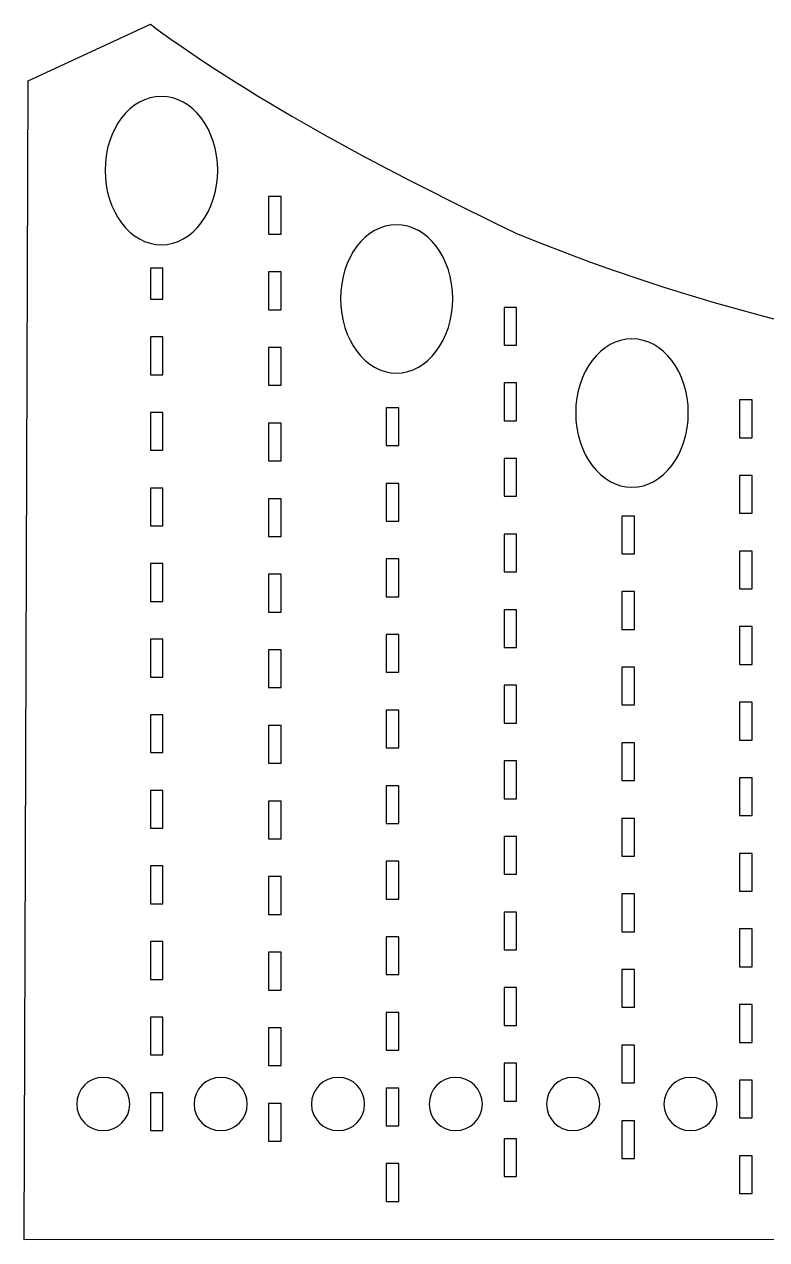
# Model space of a CAD drawing. Header units: centimetres. Extents: x -6.9 to 6.9, y -1.3 to 1.3.
# Drawn here: x -6.927 to -5.368, y -1.278 to 1.275 of the extents above; entities that cross this region are included whole.
import ezdxf

# ---------------------------------------------------------------- set-up
doc = ezdxf.new("R2010")
doc.units = ezdxf.units.CM
doc.header["$MEASUREMENT"] = 0
doc.layers.add('Layer 1', color=7, linetype='Continuous')

msp = doc.modelspace()

# ---------------------------------------------------------------- linework, layer by layer
at = {"layer": 'Layer 1', "color": 222, "lineweight": 25}
for points, knots in [([(6.92606, -0.55828), (6.40813, -0.54677), (5.9494, -0.44366), (5.62497, -0.34466), (5.62497, -0.34466), (5.30054, -0.24566), (5.14413, -0.19359), (4.97547, -0.1368), (4.97547, -0.1368), (4.80681, -0.08001), (4.65236, -0.02698), (4.41791, 0.05175), (4.41791, 0.05175), (4.18346, 0.13048), (3.85954, 0.23327), (3.56504, 0.31072), (3.56504, 0.31072), (3.27054, 0.38816), (3.02466, 0.44483), (2.84688, 0.47876), (2.84688, 0.47876), (2.6691, 0.51269), (2.59211, 0.52663), (2.32279, 0.57076), (2.32279, 0.57076), (2.05347, 0.61489), (1.57286, 0.66676), (1.02916, 0.68857), (1.02916, 0.68857), (0.07434, 0.78605), (-1.05031, 0.64362), (-2.1847, 0.54718), (-2.1847, 0.54718), (-2.1847, 0.54718), (-2.21116, 0.5447), (-2.21116, 0.5447), (-2.21116, 0.5447), (-3.50773, 0.43533), (-4.8151, 0.38985), (-5.893, 0.83574), (-5.893, 0.83574), (-6.15484, 0.96133), (-6.43719, 1.10859), (-6.66195, 1.27478), (-6.66195, 1.27478), (-6.66195, 1.27478), (-6.91827, 1.15572), (-6.91827, 1.15572), (-6.91827, 1.15572), (-6.91827, 1.15572), (-6.92654, -1.27782), (-6.92654, -1.27782), (-6.92654, -1.27782), (-6.92654, -1.27782), (6.92708, -1.27679), (6.92708, -1.27679), (6.92708, -1.27679), (6.92708, -1.27679), (6.92606, -0.55828), (6.92606, -0.55828)], [0, 0, 0, 0, 0.0625, 0.0625, 0.0625, 0.0625, 0.125, 0.125, 0.125, 0.125, 0.1875, 0.1875, 0.1875, 0.1875, 0.25, 0.25, 0.25, 0.25, 0.3125, 0.3125, 0.3125, 0.3125, 0.375, 0.375, 0.375, 0.375, 0.4375, 0.4375, 0.4375, 0.4375, 0.5, 0.5, 0.5, 0.5, 0.5625, 0.5625, 0.5625, 0.5625, 0.625, 0.625, 0.625, 0.625, 0.6875, 0.6875, 0.6875, 0.6875, 0.75, 0.75, 0.75, 0.75, 0.8125, 0.8125, 0.8125, 0.8125, 0.875, 0.875, 0.875, 0.875, 1, 1, 1, 1]), ([(-6.52056, 0.96803), (-6.52056, 0.88192), (-6.57356, 0.81176), (-6.6388, 0.81176), (-6.6388, 0.81176), (-6.70403, 0.81176), (-6.75704, 0.88192), (-6.75704, 0.96803), (-6.75704, 0.96803), (-6.75704, 1.05414), (-6.70404, 1.12347), (-6.6388, 1.12347), (-6.6388, 1.12347), (-6.57357, 1.12347), (-6.52056, 1.05414), (-6.52056, 0.96803)], [0, 0, 0, 0, 0.2, 0.2, 0.2, 0.2, 0.4, 0.4, 0.4, 0.4, 0.6, 0.6, 0.6, 0.6, 1, 1, 1, 1]), ([(-6.38744, 0.91346), (-6.38744, 0.91346), (-6.38744, 0.83408), (-6.38744, 0.83408), (-6.38744, 0.83408), (-6.38744, 0.83408), (-6.4139, 0.83408), (-6.4139, 0.83408), (-6.4139, 0.83408), (-6.4139, 0.83408), (-6.4139, 0.91346), (-6.4139, 0.91346), (-6.4139, 0.91346), (-6.4139, 0.91346), (-6.38744, 0.91346), (-6.38744, 0.91346)], [0, 0, 0, 0, 0.2, 0.2, 0.2, 0.2, 0.4, 0.4, 0.4, 0.4, 0.6, 0.6, 0.6, 0.6, 1, 1, 1, 1]), ([(-6.02695, 0.69849), (-6.02695, 0.61238), (-6.07995, 0.54222), (-6.14519, 0.54222), (-6.14519, 0.54222), (-6.21042, 0.54222), (-6.2626, 0.61238), (-6.2626, 0.69849), (-6.2626, 0.69849), (-6.2626, 0.7846), (-6.21043, 0.85393), (-6.14519, 0.85393), (-6.14519, 0.85393), (-6.07996, 0.85393), (-6.02695, 0.7846), (-6.02695, 0.69849)], [0, 0, 0, 0, 0.2, 0.2, 0.2, 0.2, 0.4, 0.4, 0.4, 0.4, 0.6, 0.6, 0.6, 0.6, 1, 1, 1, 1]), ([(-6.63549, 0.76286), (-6.63549, 0.76286), (-6.63549, 0.69766), (-6.63549, 0.69766), (-6.63549, 0.69766), (-6.63549, 0.69766), (-6.66195, 0.69766), (-6.66195, 0.69766), (-6.66195, 0.69766), (-6.66195, 0.69766), (-6.66195, 0.76286), (-6.66195, 0.76286), (-6.66195, 0.76286), (-6.66195, 0.76286), (-6.63549, 0.76286), (-6.63549, 0.76286)], [0, 0, 0, 0, 0.2, 0.2, 0.2, 0.2, 0.4, 0.4, 0.4, 0.4, 0.6, 0.6, 0.6, 0.6, 1, 1, 1, 1]), ([(-6.38744, 0.75471), (-6.38744, 0.75471), (-6.38744, 0.67533), (-6.38744, 0.67533), (-6.38744, 0.67533), (-6.38744, 0.67533), (-6.4139, 0.67533), (-6.4139, 0.67533), (-6.4139, 0.67533), (-6.4139, 0.67533), (-6.4139, 0.75471), (-6.4139, 0.75471), (-6.4139, 0.75471), (-6.4139, 0.75471), (-6.38744, 0.75471), (-6.38744, 0.75471)], [0, 0, 0, 0, 0.2, 0.2, 0.2, 0.2, 0.4, 0.4, 0.4, 0.4, 0.6, 0.6, 0.6, 0.6, 1, 1, 1, 1]), ([(-5.893, 0.6803), (-5.893, 0.6803), (-5.893, 0.60092), (-5.893, 0.60092), (-5.893, 0.60092), (-5.893, 0.60092), (-5.91946, 0.60092), (-5.91946, 0.60092), (-5.91946, 0.60092), (-5.91946, 0.60092), (-5.91946, 0.6803), (-5.91946, 0.6803), (-5.91946, 0.6803), (-5.91946, 0.6803), (-5.893, 0.6803), (-5.893, 0.6803)], [0, 0, 0, 0, 0.2, 0.2, 0.2, 0.2, 0.4, 0.4, 0.4, 0.4, 0.6, 0.6, 0.6, 0.6, 1, 1, 1, 1]), ([(-6.63549, 0.61829), (-6.63549, 0.61829), (-6.63549, 0.53891), (-6.63549, 0.53891), (-6.63549, 0.53891), (-6.63549, 0.53891), (-6.66195, 0.53891), (-6.66195, 0.53891), (-6.66195, 0.53891), (-6.66195, 0.53891), (-6.66195, 0.61829), (-6.66195, 0.61829), (-6.66195, 0.61829), (-6.66195, 0.61829), (-6.63549, 0.61829), (-6.63549, 0.61829)], [0, 0, 0, 0, 0.2, 0.2, 0.2, 0.2, 0.4, 0.4, 0.4, 0.4, 0.6, 0.6, 0.6, 0.6, 1, 1, 1, 1]), ([(-5.53251, 0.45871), (-5.53251, 0.3726), (-5.58551, 0.30244), (-5.65075, 0.30244), (-5.65075, 0.30244), (-5.71598, 0.30244), (-5.76899, 0.3726), (-5.76899, 0.45871), (-5.76899, 0.45871), (-5.76899, 0.54482), (-5.71599, 0.61415), (-5.65075, 0.61415), (-5.65075, 0.61415), (-5.58552, 0.61415), (-5.53251, 0.54482), (-5.53251, 0.45871)], [0, 0, 0, 0, 0.2, 0.2, 0.2, 0.2, 0.4, 0.4, 0.4, 0.4, 0.6, 0.6, 0.6, 0.6, 1, 1, 1, 1]), ([(-6.38744, 0.59596), (-6.38744, 0.59596), (-6.38744, 0.51658), (-6.38744, 0.51658), (-6.38744, 0.51658), (-6.38744, 0.51658), (-6.4139, 0.51658), (-6.4139, 0.51658), (-6.4139, 0.51658), (-6.4139, 0.51658), (-6.4139, 0.59596), (-6.4139, 0.59596), (-6.4139, 0.59596), (-6.4139, 0.59596), (-6.38744, 0.59596), (-6.38744, 0.59596)], [0, 0, 0, 0, 0.2, 0.2, 0.2, 0.2, 0.4, 0.4, 0.4, 0.4, 0.6, 0.6, 0.6, 0.6, 1, 1, 1, 1]), ([(-5.893, 0.52155), (-5.893, 0.52155), (-5.893, 0.44217), (-5.893, 0.44217), (-5.893, 0.44217), (-5.893, 0.44217), (-5.91946, 0.44217), (-5.91946, 0.44217), (-5.91946, 0.44217), (-5.91946, 0.44217), (-5.91946, 0.52155), (-5.91946, 0.52155), (-5.91946, 0.52155), (-5.91946, 0.52155), (-5.893, 0.52155), (-5.893, 0.52155)], [0, 0, 0, 0, 0.2, 0.2, 0.2, 0.2, 0.4, 0.4, 0.4, 0.4, 0.6, 0.6, 0.6, 0.6, 1, 1, 1, 1]), ([(-5.39856, 0.48599), (-5.39856, 0.48599), (-5.39856, 0.40661), (-5.39856, 0.40661), (-5.39856, 0.40661), (-5.39856, 0.40661), (-5.42502, 0.40661), (-5.42502, 0.40661), (-5.42502, 0.40661), (-5.42502, 0.40661), (-5.42502, 0.48599), (-5.42502, 0.48599), (-5.42502, 0.48599), (-5.42502, 0.48599), (-5.39856, 0.48599), (-5.39856, 0.48599)], [0, 0, 0, 0, 0.2, 0.2, 0.2, 0.2, 0.4, 0.4, 0.4, 0.4, 0.6, 0.6, 0.6, 0.6, 1, 1, 1, 1]), ([(-6.63549, 0.45954), (-6.63549, 0.45954), (-6.63549, 0.38016), (-6.63549, 0.38016), (-6.63549, 0.38016), (-6.63549, 0.38016), (-6.66195, 0.38016), (-6.66195, 0.38016), (-6.66195, 0.38016), (-6.66195, 0.38016), (-6.66195, 0.45954), (-6.66195, 0.45954), (-6.66195, 0.45954), (-6.66195, 0.45954), (-6.63549, 0.45954), (-6.63549, 0.45954)], [0, 0, 0, 0, 0.2, 0.2, 0.2, 0.2, 0.4, 0.4, 0.4, 0.4, 0.6, 0.6, 0.6, 0.6, 1, 1, 1, 1]), ([(-6.14022, 0.46946), (-6.14022, 0.46946), (-6.14022, 0.39008), (-6.14022, 0.39008), (-6.14022, 0.39008), (-6.14022, 0.39008), (-6.16668, 0.39008), (-6.16668, 0.39008), (-6.16668, 0.39008), (-6.16668, 0.39008), (-6.16668, 0.46946), (-6.16668, 0.46946), (-6.16668, 0.46946), (-6.16668, 0.46946), (-6.14022, 0.46946), (-6.14022, 0.46946)], [0, 0, 0, 0, 0.2, 0.2, 0.2, 0.2, 0.4, 0.4, 0.4, 0.4, 0.6, 0.6, 0.6, 0.6, 1, 1, 1, 1]), ([(-6.38744, 0.43721), (-6.38744, 0.43721), (-6.38744, 0.35783), (-6.38744, 0.35783), (-6.38744, 0.35783), (-6.38744, 0.35783), (-6.4139, 0.35783), (-6.4139, 0.35783), (-6.4139, 0.35783), (-6.4139, 0.35783), (-6.4139, 0.43721), (-6.4139, 0.43721), (-6.4139, 0.43721), (-6.4139, 0.43721), (-6.38744, 0.43721), (-6.38744, 0.43721)], [0, 0, 0, 0, 0.2, 0.2, 0.2, 0.2, 0.4, 0.4, 0.4, 0.4, 0.6, 0.6, 0.6, 0.6, 1, 1, 1, 1]), ([(-5.893, 0.3628), (-5.893, 0.3628), (-5.893, 0.28342), (-5.893, 0.28342), (-5.893, 0.28342), (-5.893, 0.28342), (-5.91946, 0.28342), (-5.91946, 0.28342), (-5.91946, 0.28342), (-5.91946, 0.28342), (-5.91946, 0.3628), (-5.91946, 0.3628), (-5.91946, 0.3628), (-5.91946, 0.3628), (-5.893, 0.3628), (-5.893, 0.3628)], [0, 0, 0, 0, 0.2, 0.2, 0.2, 0.2, 0.4, 0.4, 0.4, 0.4, 0.6, 0.6, 0.6, 0.6, 1, 1, 1, 1]), ([(-6.14022, 0.31071), (-6.14022, 0.31071), (-6.14022, 0.23133), (-6.14022, 0.23133), (-6.14022, 0.23133), (-6.14022, 0.23133), (-6.16668, 0.23133), (-6.16668, 0.23133), (-6.16668, 0.23133), (-6.16668, 0.23133), (-6.16668, 0.31071), (-6.16668, 0.31071), (-6.16668, 0.31071), (-6.16668, 0.31071), (-6.14022, 0.31071), (-6.14022, 0.31071)], [0, 0, 0, 0, 0.2, 0.2, 0.2, 0.2, 0.4, 0.4, 0.4, 0.4, 0.6, 0.6, 0.6, 0.6, 1, 1, 1, 1]), ([(-5.39856, 0.32724), (-5.39856, 0.32724), (-5.39856, 0.24786), (-5.39856, 0.24786), (-5.39856, 0.24786), (-5.39856, 0.24786), (-5.42502, 0.24786), (-5.42502, 0.24786), (-5.42502, 0.24786), (-5.42502, 0.24786), (-5.42502, 0.32724), (-5.42502, 0.32724), (-5.42502, 0.32724), (-5.42502, 0.32724), (-5.39856, 0.32724), (-5.39856, 0.32724)], [0, 0, 0, 0, 0.2, 0.2, 0.2, 0.2, 0.4, 0.4, 0.4, 0.4, 0.6, 0.6, 0.6, 0.6, 1, 1, 1, 1]), ([(-6.63549, 0.30079), (-6.63549, 0.30079), (-6.63549, 0.22141), (-6.63549, 0.22141), (-6.63549, 0.22141), (-6.63549, 0.22141), (-6.66195, 0.22141), (-6.66195, 0.22141), (-6.66195, 0.22141), (-6.66195, 0.22141), (-6.66195, 0.30079), (-6.66195, 0.30079), (-6.66195, 0.30079), (-6.66195, 0.30079), (-6.63549, 0.30079), (-6.63549, 0.30079)], [0, 0, 0, 0, 0.2, 0.2, 0.2, 0.2, 0.4, 0.4, 0.4, 0.4, 0.6, 0.6, 0.6, 0.6, 1, 1, 1, 1]), ([(-6.38744, 0.27846), (-6.38744, 0.27846), (-6.38744, 0.19908), (-6.38744, 0.19908), (-6.38744, 0.19908), (-6.38744, 0.19908), (-6.4139, 0.19908), (-6.4139, 0.19908), (-6.4139, 0.19908), (-6.4139, 0.19908), (-6.4139, 0.27846), (-6.4139, 0.27846), (-6.4139, 0.27846), (-6.4139, 0.27846), (-6.38744, 0.27846), (-6.38744, 0.27846)], [0, 0, 0, 0, 0.2, 0.2, 0.2, 0.2, 0.4, 0.4, 0.4, 0.4, 0.6, 0.6, 0.6, 0.6, 1, 1, 1, 1]), ([(-5.64578, 0.24208), (-5.64578, 0.24208), (-5.64578, 0.1627), (-5.64578, 0.1627), (-5.64578, 0.1627), (-5.64578, 0.1627), (-5.67224, 0.1627), (-5.67224, 0.1627), (-5.67224, 0.1627), (-5.67224, 0.1627), (-5.67224, 0.24208), (-5.67224, 0.24208), (-5.67224, 0.24208), (-5.67224, 0.24208), (-5.64578, 0.24208), (-5.64578, 0.24208)], [0, 0, 0, 0, 0.2, 0.2, 0.2, 0.2, 0.4, 0.4, 0.4, 0.4, 0.6, 0.6, 0.6, 0.6, 1, 1, 1, 1]), ([(-5.893, 0.20405), (-5.893, 0.20405), (-5.893, 0.12467), (-5.893, 0.12467), (-5.893, 0.12467), (-5.893, 0.12467), (-5.91946, 0.12467), (-5.91946, 0.12467), (-5.91946, 0.12467), (-5.91946, 0.12467), (-5.91946, 0.20405), (-5.91946, 0.20405), (-5.91946, 0.20405), (-5.91946, 0.20405), (-5.893, 0.20405), (-5.893, 0.20405)], [0, 0, 0, 0, 0.2, 0.2, 0.2, 0.2, 0.4, 0.4, 0.4, 0.4, 0.6, 0.6, 0.6, 0.6, 1, 1, 1, 1]), ([(-5.39856, 0.16849), (-5.39856, 0.16849), (-5.39856, 0.08911), (-5.39856, 0.08911), (-5.39856, 0.08911), (-5.39856, 0.08911), (-5.42502, 0.08911), (-5.42502, 0.08911), (-5.42502, 0.08911), (-5.42502, 0.08911), (-5.42502, 0.16849), (-5.42502, 0.16849), (-5.42502, 0.16849), (-5.42502, 0.16849), (-5.39856, 0.16849), (-5.39856, 0.16849)], [0, 0, 0, 0, 0.2, 0.2, 0.2, 0.2, 0.4, 0.4, 0.4, 0.4, 0.6, 0.6, 0.6, 0.6, 1, 1, 1, 1]), ([(-6.63549, 0.14204), (-6.63549, 0.14204), (-6.63549, 0.06266), (-6.63549, 0.06266), (-6.63549, 0.06266), (-6.63549, 0.06266), (-6.66195, 0.06266), (-6.66195, 0.06266), (-6.66195, 0.06266), (-6.66195, 0.06266), (-6.66195, 0.14204), (-6.66195, 0.14204), (-6.66195, 0.14204), (-6.66195, 0.14204), (-6.63549, 0.14204), (-6.63549, 0.14204)], [0, 0, 0, 0, 0.2, 0.2, 0.2, 0.2, 0.4, 0.4, 0.4, 0.4, 0.6, 0.6, 0.6, 0.6, 1, 1, 1, 1]), ([(-6.14022, 0.15196), (-6.14022, 0.15196), (-6.14022, 0.07258), (-6.14022, 0.07258), (-6.14022, 0.07258), (-6.14022, 0.07258), (-6.16668, 0.07258), (-6.16668, 0.07258), (-6.16668, 0.07258), (-6.16668, 0.07258), (-6.16668, 0.15196), (-6.16668, 0.15196), (-6.16668, 0.15196), (-6.16668, 0.15196), (-6.14022, 0.15196), (-6.14022, 0.15196)], [0, 0, 0, 0, 0.2, 0.2, 0.2, 0.2, 0.4, 0.4, 0.4, 0.4, 0.6, 0.6, 0.6, 0.6, 1, 1, 1, 1]), ([(-6.38744, 0.11971), (-6.38744, 0.11971), (-6.38744, 0.04033), (-6.38744, 0.04033), (-6.38744, 0.04033), (-6.38744, 0.04033), (-6.4139, 0.04033), (-6.4139, 0.04033), (-6.4139, 0.04033), (-6.4139, 0.04033), (-6.4139, 0.11971), (-6.4139, 0.11971), (-6.4139, 0.11971), (-6.4139, 0.11971), (-6.38744, 0.11971), (-6.38744, 0.11971)], [0, 0, 0, 0, 0.2, 0.2, 0.2, 0.2, 0.4, 0.4, 0.4, 0.4, 0.6, 0.6, 0.6, 0.6, 1, 1, 1, 1]), ([(-5.64578, 0.08333), (-5.64578, 0.08333), (-5.64578, 0.00395), (-5.64578, 0.00395), (-5.64578, 0.00395), (-5.64578, 0.00395), (-5.67224, 0.00395), (-5.67224, 0.00395), (-5.67224, 0.00395), (-5.67224, 0.00395), (-5.67224, 0.08333), (-5.67224, 0.08333), (-5.67224, 0.08333), (-5.67224, 0.08333), (-5.64578, 0.08333), (-5.64578, 0.08333)], [0, 0, 0, 0, 0.2, 0.2, 0.2, 0.2, 0.4, 0.4, 0.4, 0.4, 0.6, 0.6, 0.6, 0.6, 1, 1, 1, 1]), ([(-5.893, 0.0453), (-5.893, 0.0453), (-5.893, -0.03408), (-5.893, -0.03408), (-5.893, -0.03408), (-5.893, -0.03408), (-5.91946, -0.03408), (-5.91946, -0.03408), (-5.91946, -0.03408), (-5.91946, -0.03408), (-5.91946, 0.0453), (-5.91946, 0.0453), (-5.91946, 0.0453), (-5.91946, 0.0453), (-5.893, 0.0453), (-5.893, 0.0453)], [0, 0, 0, 0, 0.2, 0.2, 0.2, 0.2, 0.4, 0.4, 0.4, 0.4, 0.6, 0.6, 0.6, 0.6, 1, 1, 1, 1]), ([(-5.39856, 0.00974), (-5.39856, 0.00974), (-5.39856, -0.06964), (-5.39856, -0.06964), (-5.39856, -0.06964), (-5.39856, -0.06964), (-5.42502, -0.06964), (-5.42502, -0.06964), (-5.42502, -0.06964), (-5.42502, -0.06964), (-5.42502, 0.00974), (-5.42502, 0.00974), (-5.42502, 0.00974), (-5.42502, 0.00974), (-5.39856, 0.00974), (-5.39856, 0.00974)], [0, 0, 0, 0, 0.2, 0.2, 0.2, 0.2, 0.4, 0.4, 0.4, 0.4, 0.6, 0.6, 0.6, 0.6, 1, 1, 1, 1]), ([(-6.63549, -0.01671), (-6.63549, -0.01671), (-6.63549, -0.09609), (-6.63549, -0.09609), (-6.63549, -0.09609), (-6.63549, -0.09609), (-6.66195, -0.09609), (-6.66195, -0.09609), (-6.66195, -0.09609), (-6.66195, -0.09609), (-6.66195, -0.01671), (-6.66195, -0.01671), (-6.66195, -0.01671), (-6.66195, -0.01671), (-6.63549, -0.01671), (-6.63549, -0.01671)], [0, 0, 0, 0, 0.2, 0.2, 0.2, 0.2, 0.4, 0.4, 0.4, 0.4, 0.6, 0.6, 0.6, 0.6, 1, 1, 1, 1]), ([(-6.14022, -0.00679), (-6.14022, -0.00679), (-6.14022, -0.08617), (-6.14022, -0.08617), (-6.14022, -0.08617), (-6.14022, -0.08617), (-6.16668, -0.08617), (-6.16668, -0.08617), (-6.16668, -0.08617), (-6.16668, -0.08617), (-6.16668, -0.00679), (-6.16668, -0.00679), (-6.16668, -0.00679), (-6.16668, -0.00679), (-6.14022, -0.00679), (-6.14022, -0.00679)], [0, 0, 0, 0, 0.2, 0.2, 0.2, 0.2, 0.4, 0.4, 0.4, 0.4, 0.6, 0.6, 0.6, 0.6, 1, 1, 1, 1]), ([(-6.38744, -0.03904), (-6.38744, -0.03904), (-6.38744, -0.11842), (-6.38744, -0.11842), (-6.38744, -0.11842), (-6.38744, -0.11842), (-6.4139, -0.11842), (-6.4139, -0.11842), (-6.4139, -0.11842), (-6.4139, -0.11842), (-6.4139, -0.03904), (-6.4139, -0.03904), (-6.4139, -0.03904), (-6.4139, -0.03904), (-6.38744, -0.03904), (-6.38744, -0.03904)], [0, 0, 0, 0, 0.2, 0.2, 0.2, 0.2, 0.4, 0.4, 0.4, 0.4, 0.6, 0.6, 0.6, 0.6, 1, 1, 1, 1]), ([(-5.64578, -0.07542), (-5.64578, -0.07542), (-5.64578, -0.1548), (-5.64578, -0.1548), (-5.64578, -0.1548), (-5.64578, -0.1548), (-5.67224, -0.1548), (-5.67224, -0.1548), (-5.67224, -0.1548), (-5.67224, -0.1548), (-5.67224, -0.07542), (-5.67224, -0.07542), (-5.67224, -0.07542), (-5.67224, -0.07542), (-5.64578, -0.07542), (-5.64578, -0.07542)], [0, 0, 0, 0, 0.2, 0.2, 0.2, 0.2, 0.4, 0.4, 0.4, 0.4, 0.6, 0.6, 0.6, 0.6, 1, 1, 1, 1]), ([(-5.893, -0.11345), (-5.893, -0.11345), (-5.893, -0.19283), (-5.893, -0.19283), (-5.893, -0.19283), (-5.893, -0.19283), (-5.91946, -0.19283), (-5.91946, -0.19283), (-5.91946, -0.19283), (-5.91946, -0.19283), (-5.91946, -0.11345), (-5.91946, -0.11345), (-5.91946, -0.11345), (-5.91946, -0.11345), (-5.893, -0.11345), (-5.893, -0.11345)], [0, 0, 0, 0, 0.2, 0.2, 0.2, 0.2, 0.4, 0.4, 0.4, 0.4, 0.6, 0.6, 0.6, 0.6, 1, 1, 1, 1]), ([(-5.39856, -0.14901), (-5.39856, -0.14901), (-5.39856, -0.22839), (-5.39856, -0.22839), (-5.39856, -0.22839), (-5.39856, -0.22839), (-5.42502, -0.22839), (-5.42502, -0.22839), (-5.42502, -0.22839), (-5.42502, -0.22839), (-5.42502, -0.14901), (-5.42502, -0.14901), (-5.42502, -0.14901), (-5.42502, -0.14901), (-5.39856, -0.14901), (-5.39856, -0.14901)], [0, 0, 0, 0, 0.2, 0.2, 0.2, 0.2, 0.4, 0.4, 0.4, 0.4, 0.6, 0.6, 0.6, 0.6, 1, 1, 1, 1]), ([(-6.63549, -0.17546), (-6.63549, -0.17546), (-6.63549, -0.25484), (-6.63549, -0.25484), (-6.63549, -0.25484), (-6.63549, -0.25484), (-6.66195, -0.25484), (-6.66195, -0.25484), (-6.66195, -0.25484), (-6.66195, -0.25484), (-6.66195, -0.17546), (-6.66195, -0.17546), (-6.66195, -0.17546), (-6.66195, -0.17546), (-6.63549, -0.17546), (-6.63549, -0.17546)], [0, 0, 0, 0, 0.2, 0.2, 0.2, 0.2, 0.4, 0.4, 0.4, 0.4, 0.6, 0.6, 0.6, 0.6, 1, 1, 1, 1]), ([(-6.14022, -0.16554), (-6.14022, -0.16554), (-6.14022, -0.24492), (-6.14022, -0.24492), (-6.14022, -0.24492), (-6.14022, -0.24492), (-6.16668, -0.24492), (-6.16668, -0.24492), (-6.16668, -0.24492), (-6.16668, -0.24492), (-6.16668, -0.16554), (-6.16668, -0.16554), (-6.16668, -0.16554), (-6.16668, -0.16554), (-6.14022, -0.16554), (-6.14022, -0.16554)], [0, 0, 0, 0, 0.2, 0.2, 0.2, 0.2, 0.4, 0.4, 0.4, 0.4, 0.6, 0.6, 0.6, 0.6, 1, 1, 1, 1]), ([(-6.38744, -0.19779), (-6.38744, -0.19779), (-6.38744, -0.27717), (-6.38744, -0.27717), (-6.38744, -0.27717), (-6.38744, -0.27717), (-6.4139, -0.27717), (-6.4139, -0.27717), (-6.4139, -0.27717), (-6.4139, -0.27717), (-6.4139, -0.19779), (-6.4139, -0.19779), (-6.4139, -0.19779), (-6.4139, -0.19779), (-6.38744, -0.19779), (-6.38744, -0.19779)], [0, 0, 0, 0, 0.2, 0.2, 0.2, 0.2, 0.4, 0.4, 0.4, 0.4, 0.6, 0.6, 0.6, 0.6, 1, 1, 1, 1]), ([(-5.64578, -0.23417), (-5.64578, -0.23417), (-5.64578, -0.31355), (-5.64578, -0.31355), (-5.64578, -0.31355), (-5.64578, -0.31355), (-5.67224, -0.31355), (-5.67224, -0.31355), (-5.67224, -0.31355), (-5.67224, -0.31355), (-5.67224, -0.23417), (-5.67224, -0.23417), (-5.67224, -0.23417), (-5.67224, -0.23417), (-5.64578, -0.23417), (-5.64578, -0.23417)], [0, 0, 0, 0, 0.2, 0.2, 0.2, 0.2, 0.4, 0.4, 0.4, 0.4, 0.6, 0.6, 0.6, 0.6, 1, 1, 1, 1]), ([(-5.893, -0.2722), (-5.893, -0.2722), (-5.893, -0.35158), (-5.893, -0.35158), (-5.893, -0.35158), (-5.893, -0.35158), (-5.91946, -0.35158), (-5.91946, -0.35158), (-5.91946, -0.35158), (-5.91946, -0.35158), (-5.91946, -0.2722), (-5.91946, -0.2722), (-5.91946, -0.2722), (-5.91946, -0.2722), (-5.893, -0.2722), (-5.893, -0.2722)], [0, 0, 0, 0, 0.2, 0.2, 0.2, 0.2, 0.4, 0.4, 0.4, 0.4, 0.6, 0.6, 0.6, 0.6, 1, 1, 1, 1]), ([(-6.14022, -0.32429), (-6.14022, -0.32429), (-6.14022, -0.40367), (-6.14022, -0.40367), (-6.14022, -0.40367), (-6.14022, -0.40367), (-6.16668, -0.40367), (-6.16668, -0.40367), (-6.16668, -0.40367), (-6.16668, -0.40367), (-6.16668, -0.32429), (-6.16668, -0.32429), (-6.16668, -0.32429), (-6.16668, -0.32429), (-6.14022, -0.32429), (-6.14022, -0.32429)], [0, 0, 0, 0, 0.2, 0.2, 0.2, 0.2, 0.4, 0.4, 0.4, 0.4, 0.6, 0.6, 0.6, 0.6, 1, 1, 1, 1]), ([(-5.39856, -0.30776), (-5.39856, -0.30776), (-5.39856, -0.38714), (-5.39856, -0.38714), (-5.39856, -0.38714), (-5.39856, -0.38714), (-5.42502, -0.38714), (-5.42502, -0.38714), (-5.42502, -0.38714), (-5.42502, -0.38714), (-5.42502, -0.30776), (-5.42502, -0.30776), (-5.42502, -0.30776), (-5.42502, -0.30776), (-5.39856, -0.30776), (-5.39856, -0.30776)], [0, 0, 0, 0, 0.2, 0.2, 0.2, 0.2, 0.4, 0.4, 0.4, 0.4, 0.6, 0.6, 0.6, 0.6, 1, 1, 1, 1]), ([(-6.63549, -0.33421), (-6.63549, -0.33421), (-6.63549, -0.41359), (-6.63549, -0.41359), (-6.63549, -0.41359), (-6.63549, -0.41359), (-6.66195, -0.41359), (-6.66195, -0.41359), (-6.66195, -0.41359), (-6.66195, -0.41359), (-6.66195, -0.33421), (-6.66195, -0.33421), (-6.66195, -0.33421), (-6.66195, -0.33421), (-6.63549, -0.33421), (-6.63549, -0.33421)], [0, 0, 0, 0, 0.2, 0.2, 0.2, 0.2, 0.4, 0.4, 0.4, 0.4, 0.6, 0.6, 0.6, 0.6, 1, 1, 1, 1]), ([(-6.38744, -0.35654), (-6.38744, -0.35654), (-6.38744, -0.43592), (-6.38744, -0.43592), (-6.38744, -0.43592), (-6.38744, -0.43592), (-6.4139, -0.43592), (-6.4139, -0.43592), (-6.4139, -0.43592), (-6.4139, -0.43592), (-6.4139, -0.35654), (-6.4139, -0.35654), (-6.4139, -0.35654), (-6.4139, -0.35654), (-6.38744, -0.35654), (-6.38744, -0.35654)], [0, 0, 0, 0, 0.2, 0.2, 0.2, 0.2, 0.4, 0.4, 0.4, 0.4, 0.6, 0.6, 0.6, 0.6, 1, 1, 1, 1]), ([(-5.64578, -0.39292), (-5.64578, -0.39292), (-5.64578, -0.4723), (-5.64578, -0.4723), (-5.64578, -0.4723), (-5.64578, -0.4723), (-5.67224, -0.4723), (-5.67224, -0.4723), (-5.67224, -0.4723), (-5.67224, -0.4723), (-5.67224, -0.39292), (-5.67224, -0.39292), (-5.67224, -0.39292), (-5.67224, -0.39292), (-5.64578, -0.39292), (-5.64578, -0.39292)], [0, 0, 0, 0, 0.2, 0.2, 0.2, 0.2, 0.4, 0.4, 0.4, 0.4, 0.6, 0.6, 0.6, 0.6, 1, 1, 1, 1]), ([(-5.893, -0.43095), (-5.893, -0.43095), (-5.893, -0.51033), (-5.893, -0.51033), (-5.893, -0.51033), (-5.893, -0.51033), (-5.91946, -0.51033), (-5.91946, -0.51033), (-5.91946, -0.51033), (-5.91946, -0.51033), (-5.91946, -0.43095), (-5.91946, -0.43095), (-5.91946, -0.43095), (-5.91946, -0.43095), (-5.893, -0.43095), (-5.893, -0.43095)], [0, 0, 0, 0, 0.2, 0.2, 0.2, 0.2, 0.4, 0.4, 0.4, 0.4, 0.6, 0.6, 0.6, 0.6, 1, 1, 1, 1]), ([(-6.14022, -0.48304), (-6.14022, -0.48304), (-6.14022, -0.56242), (-6.14022, -0.56242), (-6.14022, -0.56242), (-6.14022, -0.56242), (-6.16668, -0.56242), (-6.16668, -0.56242), (-6.16668, -0.56242), (-6.16668, -0.56242), (-6.16668, -0.48304), (-6.16668, -0.48304), (-6.16668, -0.48304), (-6.16668, -0.48304), (-6.14022, -0.48304), (-6.14022, -0.48304)], [0, 0, 0, 0, 0.2, 0.2, 0.2, 0.2, 0.4, 0.4, 0.4, 0.4, 0.6, 0.6, 0.6, 0.6, 1, 1, 1, 1]), ([(-5.39856, -0.46651), (-5.39856, -0.46651), (-5.39856, -0.54589), (-5.39856, -0.54589), (-5.39856, -0.54589), (-5.39856, -0.54589), (-5.42502, -0.54589), (-5.42502, -0.54589), (-5.42502, -0.54589), (-5.42502, -0.54589), (-5.42502, -0.46651), (-5.42502, -0.46651), (-5.42502, -0.46651), (-5.42502, -0.46651), (-5.39856, -0.46651), (-5.39856, -0.46651)], [0, 0, 0, 0, 0.2, 0.2, 0.2, 0.2, 0.4, 0.4, 0.4, 0.4, 0.6, 0.6, 0.6, 0.6, 1, 1, 1, 1]), ([(-6.63549, -0.49296), (-6.63549, -0.49296), (-6.63549, -0.57234), (-6.63549, -0.57234), (-6.63549, -0.57234), (-6.63549, -0.57234), (-6.66195, -0.57234), (-6.66195, -0.57234), (-6.66195, -0.57234), (-6.66195, -0.57234), (-6.66195, -0.49296), (-6.66195, -0.49296), (-6.66195, -0.49296), (-6.66195, -0.49296), (-6.63549, -0.49296), (-6.63549, -0.49296)], [0, 0, 0, 0, 0.2, 0.2, 0.2, 0.2, 0.4, 0.4, 0.4, 0.4, 0.6, 0.6, 0.6, 0.6, 1, 1, 1, 1]), ([(-6.38744, -0.51529), (-6.38744, -0.51529), (-6.38744, -0.59467), (-6.38744, -0.59467), (-6.38744, -0.59467), (-6.38744, -0.59467), (-6.4139, -0.59467), (-6.4139, -0.59467), (-6.4139, -0.59467), (-6.4139, -0.59467), (-6.4139, -0.51529), (-6.4139, -0.51529), (-6.4139, -0.51529), (-6.4139, -0.51529), (-6.38744, -0.51529), (-6.38744, -0.51529)], [0, 0, 0, 0, 0.2, 0.2, 0.2, 0.2, 0.4, 0.4, 0.4, 0.4, 0.6, 0.6, 0.6, 0.6, 1, 1, 1, 1]), ([(-5.64578, -0.55167), (-5.64578, -0.55167), (-5.64578, -0.63105), (-5.64578, -0.63105), (-5.64578, -0.63105), (-5.64578, -0.63105), (-5.67224, -0.63105), (-5.67224, -0.63105), (-5.67224, -0.63105), (-5.67224, -0.63105), (-5.67224, -0.55167), (-5.67224, -0.55167), (-5.67224, -0.55167), (-5.67224, -0.55167), (-5.64578, -0.55167), (-5.64578, -0.55167)], [0, 0, 0, 0, 0.2, 0.2, 0.2, 0.2, 0.4, 0.4, 0.4, 0.4, 0.6, 0.6, 0.6, 0.6, 1, 1, 1, 1]), ([(-5.893, -0.5897), (-5.893, -0.5897), (-5.893, -0.66908), (-5.893, -0.66908), (-5.893, -0.66908), (-5.893, -0.66908), (-5.91946, -0.66908), (-5.91946, -0.66908), (-5.91946, -0.66908), (-5.91946, -0.66908), (-5.91946, -0.5897), (-5.91946, -0.5897), (-5.91946, -0.5897), (-5.91946, -0.5897), (-5.893, -0.5897), (-5.893, -0.5897)], [0, 0, 0, 0, 0.2, 0.2, 0.2, 0.2, 0.4, 0.4, 0.4, 0.4, 0.6, 0.6, 0.6, 0.6, 1, 1, 1, 1]), ([(-5.39856, -0.62526), (-5.39856, -0.62526), (-5.39856, -0.70464), (-5.39856, -0.70464), (-5.39856, -0.70464), (-5.39856, -0.70464), (-5.42502, -0.70464), (-5.42502, -0.70464), (-5.42502, -0.70464), (-5.42502, -0.70464), (-5.42502, -0.62526), (-5.42502, -0.62526), (-5.42502, -0.62526), (-5.42502, -0.62526), (-5.39856, -0.62526), (-5.39856, -0.62526)], [0, 0, 0, 0, 0.2, 0.2, 0.2, 0.2, 0.4, 0.4, 0.4, 0.4, 0.6, 0.6, 0.6, 0.6, 1, 1, 1, 1]), ([(-6.63549, -0.65171), (-6.63549, -0.65171), (-6.63549, -0.73109), (-6.63549, -0.73109), (-6.63549, -0.73109), (-6.63549, -0.73109), (-6.66195, -0.73109), (-6.66195, -0.73109), (-6.66195, -0.73109), (-6.66195, -0.73109), (-6.66195, -0.65171), (-6.66195, -0.65171), (-6.66195, -0.65171), (-6.66195, -0.65171), (-6.63549, -0.65171), (-6.63549, -0.65171)], [0, 0, 0, 0, 0.2, 0.2, 0.2, 0.2, 0.4, 0.4, 0.4, 0.4, 0.6, 0.6, 0.6, 0.6, 1, 1, 1, 1]), ([(-6.14022, -0.64179), (-6.14022, -0.64179), (-6.14022, -0.72117), (-6.14022, -0.72117), (-6.14022, -0.72117), (-6.14022, -0.72117), (-6.16668, -0.72117), (-6.16668, -0.72117), (-6.16668, -0.72117), (-6.16668, -0.72117), (-6.16668, -0.64179), (-6.16668, -0.64179), (-6.16668, -0.64179), (-6.16668, -0.64179), (-6.14022, -0.64179), (-6.14022, -0.64179)], [0, 0, 0, 0, 0.2, 0.2, 0.2, 0.2, 0.4, 0.4, 0.4, 0.4, 0.6, 0.6, 0.6, 0.6, 1, 1, 1, 1]), ([(-6.38744, -0.67404), (-6.38744, -0.67404), (-6.38744, -0.75342), (-6.38744, -0.75342), (-6.38744, -0.75342), (-6.38744, -0.75342), (-6.4139, -0.75342), (-6.4139, -0.75342), (-6.4139, -0.75342), (-6.4139, -0.75342), (-6.4139, -0.67404), (-6.4139, -0.67404), (-6.4139, -0.67404), (-6.4139, -0.67404), (-6.38744, -0.67404), (-6.38744, -0.67404)], [0, 0, 0, 0, 0.2, 0.2, 0.2, 0.2, 0.4, 0.4, 0.4, 0.4, 0.6, 0.6, 0.6, 0.6, 1, 1, 1, 1]), ([(-5.64578, -0.71042), (-5.64578, -0.71042), (-5.64578, -0.7898), (-5.64578, -0.7898), (-5.64578, -0.7898), (-5.64578, -0.7898), (-5.67224, -0.7898), (-5.67224, -0.7898), (-5.67224, -0.7898), (-5.67224, -0.7898), (-5.67224, -0.71042), (-5.67224, -0.71042), (-5.67224, -0.71042), (-5.67224, -0.71042), (-5.64578, -0.71042), (-5.64578, -0.71042)], [0, 0, 0, 0, 0.2, 0.2, 0.2, 0.2, 0.4, 0.4, 0.4, 0.4, 0.6, 0.6, 0.6, 0.6, 1, 1, 1, 1]), ([(-5.893, -0.74845), (-5.893, -0.74845), (-5.893, -0.82783), (-5.893, -0.82783), (-5.893, -0.82783), (-5.893, -0.82783), (-5.91946, -0.82783), (-5.91946, -0.82783), (-5.91946, -0.82783), (-5.91946, -0.82783), (-5.91946, -0.74845), (-5.91946, -0.74845), (-5.91946, -0.74845), (-5.91946, -0.74845), (-5.893, -0.74845), (-5.893, -0.74845)], [0, 0, 0, 0, 0.2, 0.2, 0.2, 0.2, 0.4, 0.4, 0.4, 0.4, 0.6, 0.6, 0.6, 0.6, 1, 1, 1, 1]), ([(-5.39856, -0.78401), (-5.39856, -0.78401), (-5.39856, -0.86339), (-5.39856, -0.86339), (-5.39856, -0.86339), (-5.39856, -0.86339), (-5.42502, -0.86339), (-5.42502, -0.86339), (-5.42502, -0.86339), (-5.42502, -0.86339), (-5.42502, -0.78401), (-5.42502, -0.78401), (-5.42502, -0.78401), (-5.42502, -0.78401), (-5.39856, -0.78401), (-5.39856, -0.78401)], [0, 0, 0, 0, 0.2, 0.2, 0.2, 0.2, 0.4, 0.4, 0.4, 0.4, 0.6, 0.6, 0.6, 0.6, 1, 1, 1, 1]), ([(-6.63549, -0.81046), (-6.63549, -0.81046), (-6.63549, -0.88984), (-6.63549, -0.88984), (-6.63549, -0.88984), (-6.63549, -0.88984), (-6.66195, -0.88984), (-6.66195, -0.88984), (-6.66195, -0.88984), (-6.66195, -0.88984), (-6.66195, -0.81046), (-6.66195, -0.81046), (-6.66195, -0.81046), (-6.66195, -0.81046), (-6.63549, -0.81046), (-6.63549, -0.81046)], [0, 0, 0, 0, 0.2, 0.2, 0.2, 0.2, 0.4, 0.4, 0.4, 0.4, 0.6, 0.6, 0.6, 0.6, 1, 1, 1, 1]), ([(-6.14022, -0.80054), (-6.14022, -0.80054), (-6.14022, -0.87992), (-6.14022, -0.87992), (-6.14022, -0.87992), (-6.14022, -0.87992), (-6.16668, -0.87992), (-6.16668, -0.87992), (-6.16668, -0.87992), (-6.16668, -0.87992), (-6.16668, -0.80054), (-6.16668, -0.80054), (-6.16668, -0.80054), (-6.16668, -0.80054), (-6.14022, -0.80054), (-6.14022, -0.80054)], [0, 0, 0, 0, 0.2, 0.2, 0.2, 0.2, 0.4, 0.4, 0.4, 0.4, 0.6, 0.6, 0.6, 0.6, 1, 1, 1, 1]), ([(-6.38744, -0.83279), (-6.38744, -0.83279), (-6.38744, -0.91217), (-6.38744, -0.91217), (-6.38744, -0.91217), (-6.38744, -0.91217), (-6.4139, -0.91217), (-6.4139, -0.91217), (-6.4139, -0.91217), (-6.4139, -0.91217), (-6.4139, -0.83279), (-6.4139, -0.83279), (-6.4139, -0.83279), (-6.4139, -0.83279), (-6.38744, -0.83279), (-6.38744, -0.83279)], [0, 0, 0, 0, 0.2, 0.2, 0.2, 0.2, 0.4, 0.4, 0.4, 0.4, 0.6, 0.6, 0.6, 0.6, 1, 1, 1, 1]), ([(-5.64578, -0.86917), (-5.64578, -0.86917), (-5.64578, -0.94855), (-5.64578, -0.94855), (-5.64578, -0.94855), (-5.64578, -0.94855), (-5.67224, -0.94855), (-5.67224, -0.94855), (-5.67224, -0.94855), (-5.67224, -0.94855), (-5.67224, -0.86917), (-5.67224, -0.86917), (-5.67224, -0.86917), (-5.67224, -0.86917), (-5.64578, -0.86917), (-5.64578, -0.86917)], [0, 0, 0, 0, 0.2, 0.2, 0.2, 0.2, 0.4, 0.4, 0.4, 0.4, 0.6, 0.6, 0.6, 0.6, 1, 1, 1, 1]), ([(-5.893, -0.9072), (-5.893, -0.9072), (-5.893, -0.98658), (-5.893, -0.98658), (-5.893, -0.98658), (-5.893, -0.98658), (-5.91946, -0.98658), (-5.91946, -0.98658), (-5.91946, -0.98658), (-5.91946, -0.98658), (-5.91946, -0.9072), (-5.91946, -0.9072), (-5.91946, -0.9072), (-5.91946, -0.9072), (-5.893, -0.9072), (-5.893, -0.9072)], [0, 0, 0, 0, 0.2, 0.2, 0.2, 0.2, 0.4, 0.4, 0.4, 0.4, 0.6, 0.6, 0.6, 0.6, 1, 1, 1, 1]), ([(-6.70494, -0.99319), (-6.70494, -1.02403), (-6.73032, -1.04859), (-6.76116, -1.04859), (-6.76116, -1.04859), (-6.792, -1.04859), (-6.81656, -1.02404), (-6.81656, -0.99319), (-6.81656, -0.99319), (-6.81656, -0.96235), (-6.79201, -0.93697), (-6.76116, -0.93697), (-6.76116, -0.93697), (-6.73032, -0.93697), (-6.70494, -0.96235), (-6.70494, -0.99319)], [0, 0, 0, 0, 0.2, 0.2, 0.2, 0.2, 0.4, 0.4, 0.4, 0.4, 0.6, 0.6, 0.6, 0.6, 1, 1, 1, 1]), ([(-6.45855, -0.99319), (-6.45855, -1.02403), (-6.4831, -1.04859), (-6.51395, -1.04859), (-6.51395, -1.04859), (-6.54479, -1.04859), (-6.57017, -1.02404), (-6.57017, -0.99319), (-6.57017, -0.99319), (-6.57017, -0.96235), (-6.54479, -0.93697), (-6.51395, -0.93697), (-6.51395, -0.93697), (-6.48311, -0.93697), (-6.45855, -0.96235), (-6.45855, -0.99319)], [0, 0, 0, 0, 0.2, 0.2, 0.2, 0.2, 0.4, 0.4, 0.4, 0.4, 0.6, 0.6, 0.6, 0.6, 1, 1, 1, 1]), ([(-6.21216, -0.99319), (-6.21216, -1.02403), (-6.23671, -1.04859), (-6.26756, -1.04859), (-6.26756, -1.04859), (-6.2984, -1.04859), (-6.32378, -1.02404), (-6.32378, -0.99319), (-6.32378, -0.99319), (-6.32378, -0.96235), (-6.2984, -0.93697), (-6.26756, -0.93697), (-6.26756, -0.93697), (-6.23672, -0.93697), (-6.21216, -0.96235), (-6.21216, -0.99319)], [0, 0, 0, 0, 0.2, 0.2, 0.2, 0.2, 0.4, 0.4, 0.4, 0.4, 0.6, 0.6, 0.6, 0.6, 1, 1, 1, 1]), ([(-5.96494, -0.99319), (-5.96494, -1.02403), (-5.99032, -1.04859), (-6.02116, -1.04859), (-6.02116, -1.04859), (-6.052, -1.04859), (-6.07656, -1.02404), (-6.07656, -0.99319), (-6.07656, -0.99319), (-6.07656, -0.96235), (-6.05201, -0.93697), (-6.02116, -0.93697), (-6.02116, -0.93697), (-5.99032, -0.93697), (-5.96494, -0.96235), (-5.96494, -0.99319)], [0, 0, 0, 0, 0.2, 0.2, 0.2, 0.2, 0.4, 0.4, 0.4, 0.4, 0.6, 0.6, 0.6, 0.6, 1, 1, 1, 1]), ([(-5.71854, -0.99319), (-5.71854, -1.02403), (-5.74392, -1.04859), (-5.77476, -1.04859), (-5.77476, -1.04859), (-5.8056, -1.04859), (-5.83016, -1.02404), (-5.83016, -0.99319), (-5.83016, -0.99319), (-5.83016, -0.96235), (-5.80561, -0.93697), (-5.77476, -0.93697), (-5.77476, -0.93697), (-5.74392, -0.93697), (-5.71854, -0.96235), (-5.71854, -0.99319)], [0, 0, 0, 0, 0.2, 0.2, 0.2, 0.2, 0.4, 0.4, 0.4, 0.4, 0.6, 0.6, 0.6, 0.6, 1, 1, 1, 1]), ([(-5.47215, -0.99319), (-5.47215, -1.02403), (-5.4967, -1.04859), (-5.52755, -1.04859), (-5.52755, -1.04859), (-5.55839, -1.04859), (-5.58377, -1.02404), (-5.58377, -0.99319), (-5.58377, -0.99319), (-5.58377, -0.96235), (-5.55839, -0.93697), (-5.52755, -0.93697), (-5.52755, -0.93697), (-5.49671, -0.93697), (-5.47215, -0.96235), (-5.47215, -0.99319)], [0, 0, 0, 0, 0.2, 0.2, 0.2, 0.2, 0.4, 0.4, 0.4, 0.4, 0.6, 0.6, 0.6, 0.6, 1, 1, 1, 1]), ([(-5.39856, -0.94276), (-5.39856, -0.94276), (-5.39856, -1.02214), (-5.39856, -1.02214), (-5.39856, -1.02214), (-5.39856, -1.02214), (-5.42502, -1.02214), (-5.42502, -1.02214), (-5.42502, -1.02214), (-5.42502, -1.02214), (-5.42502, -0.94276), (-5.42502, -0.94276), (-5.42502, -0.94276), (-5.42502, -0.94276), (-5.39856, -0.94276), (-5.39856, -0.94276)], [0, 0, 0, 0, 0.2, 0.2, 0.2, 0.2, 0.4, 0.4, 0.4, 0.4, 0.6, 0.6, 0.6, 0.6, 1, 1, 1, 1]), ([(-6.63549, -0.96921), (-6.63549, -0.96921), (-6.63549, -1.04859), (-6.63549, -1.04859), (-6.63549, -1.04859), (-6.63549, -1.04859), (-6.66195, -1.04859), (-6.66195, -1.04859), (-6.66195, -1.04859), (-6.66195, -1.04859), (-6.66195, -0.96921), (-6.66195, -0.96921), (-6.66195, -0.96921), (-6.66195, -0.96921), (-6.63549, -0.96921), (-6.63549, -0.96921)], [0, 0, 0, 0, 0.2, 0.2, 0.2, 0.2, 0.4, 0.4, 0.4, 0.4, 0.6, 0.6, 0.6, 0.6, 1, 1, 1, 1]), ([(-6.14022, -0.95929), (-6.14022, -0.95929), (-6.14022, -1.03867), (-6.14022, -1.03867), (-6.14022, -1.03867), (-6.14022, -1.03867), (-6.16668, -1.03867), (-6.16668, -1.03867), (-6.16668, -1.03867), (-6.16668, -1.03867), (-6.16668, -0.95929), (-6.16668, -0.95929), (-6.16668, -0.95929), (-6.16668, -0.95929), (-6.14022, -0.95929), (-6.14022, -0.95929)], [0, 0, 0, 0, 0.2, 0.2, 0.2, 0.2, 0.4, 0.4, 0.4, 0.4, 0.6, 0.6, 0.6, 0.6, 1, 1, 1, 1]), ([(-6.38744, -0.99154), (-6.38744, -0.99154), (-6.38744, -1.07092), (-6.38744, -1.07092), (-6.38744, -1.07092), (-6.38744, -1.07092), (-6.4139, -1.07092), (-6.4139, -1.07092), (-6.4139, -1.07092), (-6.4139, -1.07092), (-6.4139, -0.99154), (-6.4139, -0.99154), (-6.4139, -0.99154), (-6.4139, -0.99154), (-6.38744, -0.99154), (-6.38744, -0.99154)], [0, 0, 0, 0, 0.2, 0.2, 0.2, 0.2, 0.4, 0.4, 0.4, 0.4, 0.6, 0.6, 0.6, 0.6, 1, 1, 1, 1]), ([(-5.64578, -1.02792), (-5.64578, -1.02792), (-5.64578, -1.1073), (-5.64578, -1.1073), (-5.64578, -1.1073), (-5.64578, -1.1073), (-5.67224, -1.1073), (-5.67224, -1.1073), (-5.67224, -1.1073), (-5.67224, -1.1073), (-5.67224, -1.02792), (-5.67224, -1.02792), (-5.67224, -1.02792), (-5.67224, -1.02792), (-5.64578, -1.02792), (-5.64578, -1.02792)], [0, 0, 0, 0, 0.2, 0.2, 0.2, 0.2, 0.4, 0.4, 0.4, 0.4, 0.6, 0.6, 0.6, 0.6, 1, 1, 1, 1]), ([(-5.893, -1.06595), (-5.893, -1.06595), (-5.893, -1.14533), (-5.893, -1.14533), (-5.893, -1.14533), (-5.893, -1.14533), (-5.91946, -1.14533), (-5.91946, -1.14533), (-5.91946, -1.14533), (-5.91946, -1.14533), (-5.91946, -1.06595), (-5.91946, -1.06595), (-5.91946, -1.06595), (-5.91946, -1.06595), (-5.893, -1.06595), (-5.893, -1.06595)], [0, 0, 0, 0, 0.2, 0.2, 0.2, 0.2, 0.4, 0.4, 0.4, 0.4, 0.6, 0.6, 0.6, 0.6, 1, 1, 1, 1]), ([(-6.14022, -1.11804), (-6.14022, -1.11804), (-6.14022, -1.19742), (-6.14022, -1.19742), (-6.14022, -1.19742), (-6.14022, -1.19742), (-6.16668, -1.19742), (-6.16668, -1.19742), (-6.16668, -1.19742), (-6.16668, -1.19742), (-6.16668, -1.11804), (-6.16668, -1.11804), (-6.16668, -1.11804), (-6.16668, -1.11804), (-6.14022, -1.11804), (-6.14022, -1.11804)], [0, 0, 0, 0, 0.2, 0.2, 0.2, 0.2, 0.4, 0.4, 0.4, 0.4, 0.6, 0.6, 0.6, 0.6, 1, 1, 1, 1]), ([(-5.39856, -1.10151), (-5.39856, -1.10151), (-5.39856, -1.18089), (-5.39856, -1.18089), (-5.39856, -1.18089), (-5.39856, -1.18089), (-5.42502, -1.18089), (-5.42502, -1.18089), (-5.42502, -1.18089), (-5.42502, -1.18089), (-5.42502, -1.10151), (-5.42502, -1.10151), (-5.42502, -1.10151), (-5.42502, -1.10151), (-5.39856, -1.10151), (-5.39856, -1.10151)], [0, 0, 0, 0, 0.2, 0.2, 0.2, 0.2, 0.4, 0.4, 0.4, 0.4, 0.6, 0.6, 0.6, 0.6, 1, 1, 1, 1])]:
    msp.add_open_spline(points, degree=3, knots=knots, dxfattribs=at)

doc.saveas('drawing.dxf')
